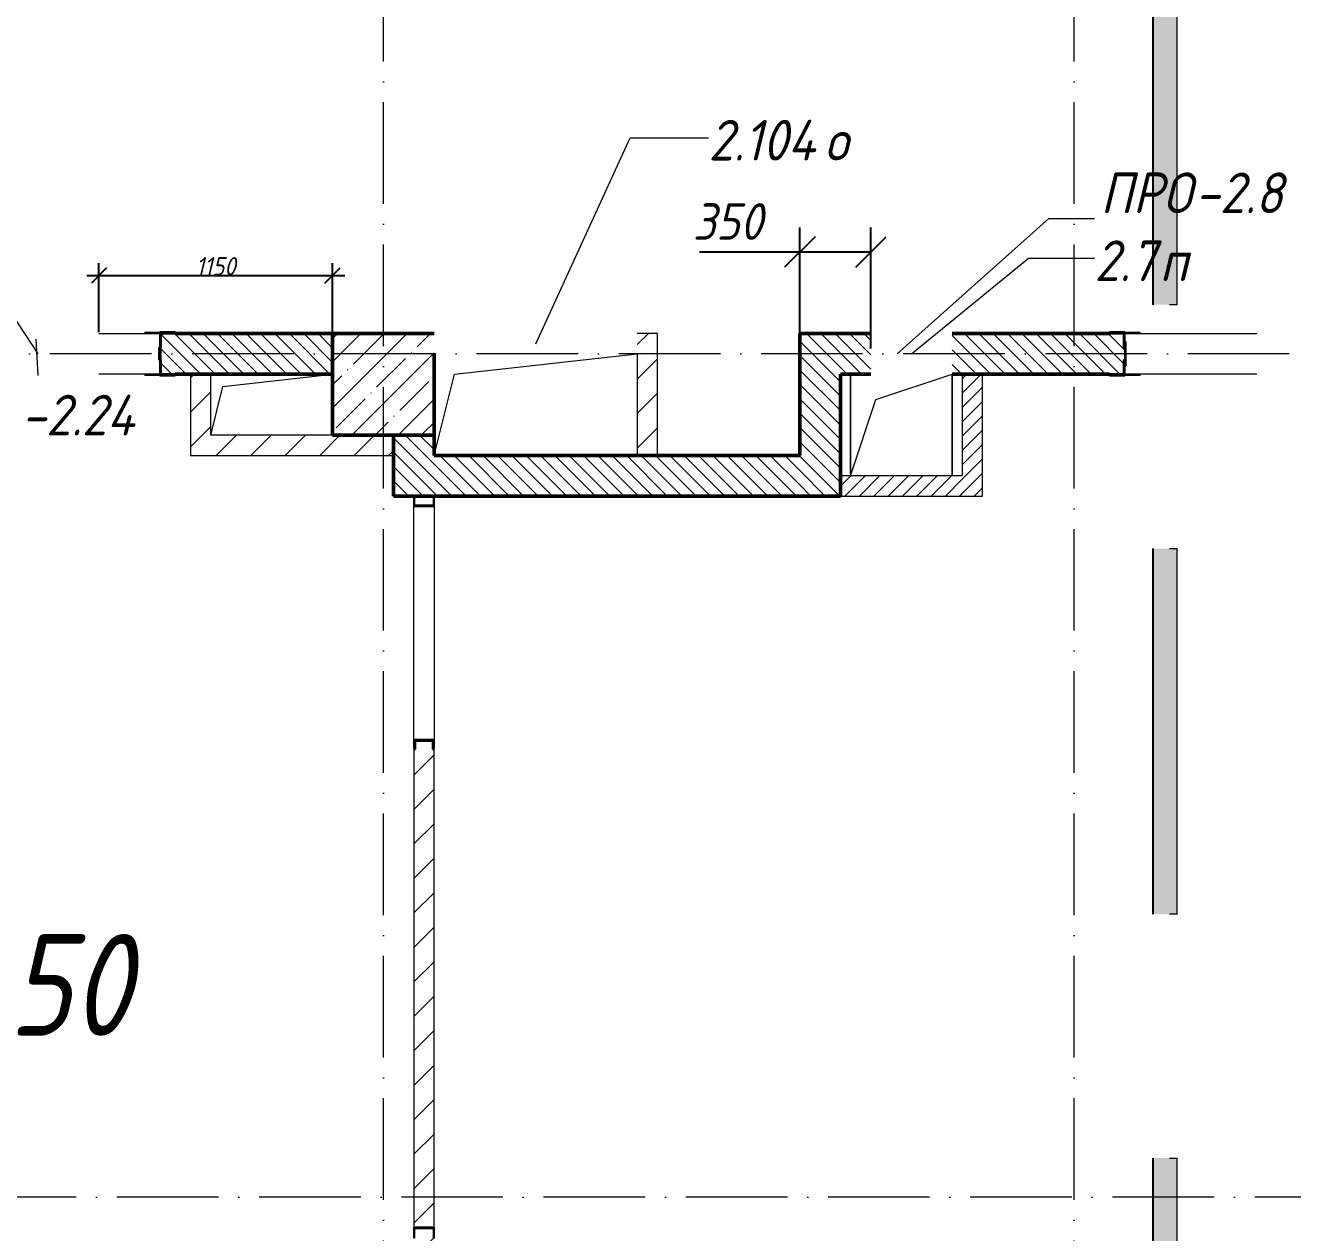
# Model space of a CAD drawing. Header units: millimetres. Extents: x -401725 to 250493, y 305116 to 802890.
# Drawn here: x 2628 to 8867, y 312199 to 318141 of the extents above; entities that cross this region are included whole.
import ezdxf

# ---------------------------------------------------------------- set-up
doc = ezdxf.new("R2010")
doc.units = ezdxf.units.MM
doc.linetypes.add('50_200_ШТРИХ_1Т_ш5_п1_п1_', pattern=[700, 500, -100, 0, -100])
for name, color, linetype, lineweight in [('A-____-____-DIMS', 7, 'Continuous', 9), ('A-FLOR-____-OTLN', 7, 'Continuous', 9), ('A-GENM-____-IDEN', 7, 'Continuous', 9), ('A-GENM-____-MCUT', 7, 'Continuous', 25), ('A-GENM-____-OTLN', 7, 'Continuous', 9), ('A-GENM-____-OTLN-1', 7, 'Continuous', 25), ('A-GLAZ-____-IDEN', 7, 'Continuous', 9), ('A-GLAZ-____-OTLN', 7, 'Continuous', 9), ('A-WALL-____-MCUT-2', 7, 'Continuous', 50), ('A-WALL-____-PATT-1', 7, 'Continuous', 9), ('A-WALL-FNSH-MCUT-1', 7, 'Continuous', 9), ('I-WALL-____-OTLN', 7, 'Continuous', 9), ('S-COLS-____-MCUT', 7, 'Continuous', 50), ('S-COLS-____-OTLN', 7, 'Continuous', 9), ('S-GRID-____-OTLN-1', 7, '50_200_ШТРИХ_1Т_ш5_п1_п1_', 9), ('Марки помещений', 7, 'Continuous', 9)]:
    doc.layers.add(name, color=color, linetype=linetype, lineweight=lineweight)
doc.layers.add('A-GLAZ-____-OTLN-1', color=7, linetype='Continuous', lineweight=9, true_color=0xc0c0c0)
doc.styles.add('ISOCPEUR_I_10', font='isocpeui.ttf', dxfattribs={"width": 0.9, "height": 180})
doc.styles.add('ISOCPEUR_I_3', font='isocpeui.ttf', dxfattribs={"width": 0.85, "height": 2.2})
doc.styles.add('ISOCPEUR_I_7', font='isocpeui.ttf', dxfattribs={"width": 0.9, "height": 90})
doc.styles.add('ISOCPEUR_I_9', font='isocpeui.ttf', dxfattribs={"width": 0.9, "height": 250})
doc.dimstyles.new('ISO-1_8_0_9К_СРЕДНИЙ_Кладочные_2', dxfattribs={"dimscale": 304.8, "dimtxt": 89.638306, "dimasz": 0.246063, "dimexe": 0.19685, "dimexo": 0, "dimgap": 0, "dimtad": 1, "dimdec": 3, "dimrnd": 0.001, "dimdsep": 46, "dimtxsty": 'ISOCPEUR_I_7', "dimblk1": 'OBLIQUE', "dimblk2": 'OBLIQUE', "dimsah": 1, "dimcen": 0.09, "dimdle": 0.19685, "dimazin": 0, "dimtfac": 1, "dimtdec": 4, "dimtix": 1, "dimtmove": 1, "dimatfit": 3, "dimfxl": 1, "dimtvp": 1, "dimtolj": 1, "dimtzin": 0, "dimarcsym": 2})
doc.dimstyles.new('ISO-1_8_0_9К_СРЕДНИЙ_Кладочные_3', dxfattribs={"dimscale": 304.8, "dimtxt": 179.276612, "dimasz": 0.492126, "dimexe": 0.393701, "dimexo": 0, "dimgap": 0, "dimtad": 1, "dimdec": 3, "dimrnd": 0.001, "dimdsep": 46, "dimtxsty": 'ISOCPEUR_I_10', "dimblk1": 'OBLIQUE', "dimblk2": 'OBLIQUE', "dimsah": 1, "dimcen": 0.09, "dimdle": 0.393701, "dimazin": 0, "dimtfac": 1, "dimtdec": 4, "dimtix": 1, "dimtmove": 0, "dimatfit": 3, "dimfxl": 1, "dimtvp": 1, "dimtolj": 1, "dimtzin": 0, "dimarcsym": 2})
pattern_1 = [(45, (-15659.08, 310542.9), (-84.8528, 84.8528), [])]
pattern_2 = [(135, (-15659.08, 310542.9), (-35.35534, -35.35534), [])]
pattern_3 = [(45, (-15659.08, 310542.9), (-35.35534, 35.35534), [])]

# ---------------------------------------------------------------- blocks, each defined once
blk = doc.blocks.new('BSC_Колонна _Прямоугольная - 500х500-V72-АР1_План отверстий 2 этажа в осях 1-64_А-ГГ')
at = {"layer": 'S-COLS-____-OTLN'}
h = blk.add_hatch(dxfattribs=at)
h.set_pattern_fill('FP_101', color=256, style=0, pattern_type=2)
h.set_pattern_definition([(45, (-20050, -5831.04), (-114.0493, 114.0493), []), (45, (-19935.95, -5831.04), (-114.0493, 114.0493), [201.613, -40.323, 3.353, -36.97])])
h.paths.add_polyline_path([(-250, -250), (250, -250), (250, 250), (-250, 250), (-250, 150)], flags=0)
at = {"layer": 'S-COLS-____-MCUT'}
for p, q in [((250, 250), (-250, 250)), ((-250, 250), (-250, -250)), ((250, -250), (250, 150)), ((-250, -250), (250, -250))]:
    blk.add_line(p, q, dxfattribs=at)
blk = doc.blocks.new('АР_Перемычка - АР_Перемычка-28448550-АР1_План отверстий 2 этажа в осях 1-64_А-ГГ')
at = {"layer": 'A-GENM-____-OTLN'}
blk.add_line((-350, -100), (-342, -100), dxfattribs=at)
blk = doc.blocks.new('154_Фахверк_СКБ_Швеллер - Тип_100_3550_1-28320239-АР1_План отверстий 2 этажа в осях 1-64_А-ГГ')
at = {"layer": 'A-GENM-____-MCUT'}
for p, q in [((175, 50), (125, 50)), ((125, 50), (125, -50)), ((128, 47), (175, 47)), ((128, -47), (128, 47)), ((175, 47), (175, 50)), ((125, -50), (175, -50)), ((175, -47), (128, -47)), ((175, -50), (175, -47))]:
    blk.add_line(p, q, dxfattribs=at)
blk = doc.blocks.new('154_Стойка_СКБ_Швеллер - СМ-2180_100-28318692-АР1_План отверстий 2 этажа в осях 1-64_А-ГГ')
at = {"layer": 'A-GENM-____-MCUT'}
for p, q in [((171, 50), (125, 50)), ((125, 50), (125, -50)), ((129.5, 42.4), (171, 42.4)), ((129.5, -42.4), (129.5, 42.4)), ((171, 42.4), (171, 50)), ((125, -50), (171, -50)), ((171, -42.4), (129.5, -42.4)), ((171, -50), (171, -42.4))]:
    blk.add_line(p, q, dxfattribs=at)
blk = doc.blocks.new('154_Фахверк_СКБ_Швеллер - Тип_100_3550-28487752-АР1_План отверстий 2 этажа в осях 1-64_А-ГГ')
at = {"layer": 'A-GENM-____-MCUT'}
for p, q in [((175, 50), (125, 50)), ((125, 50), (125, -50)), ((128, 47), (175, 47)), ((128, -47), (128, 47)), ((175, 47), (175, 50)), ((125, -50), (175, -50)), ((175, -47), (128, -47)), ((175, -50), (175, -47))]:
    blk.add_line(p, q, dxfattribs=at)
blk = doc.blocks.new('154_Стойка_СКБ_Уголок - СМ-2180_200-28268025-АР1_План отверстий 2 этажа в осях 1-64_А-ГГ')
at = {"layer": 'A-GENM-____-MCUT'}
for p, q in [((125, 156), (125, 81)), ((200, 156), (125, 156)), ((131, 81), (131, 150)), ((131, 150), (200, 150)), ((200, 150), (200, 156)), ((125, 81), (131, 81)), ((131, 19), (125, 19)), ((125, 19), (125, -56)), ((131, -50), (131, 19)), ((125, -56), (200, -56)), ((200, -50), (131, -50)), ((200, -56), (200, -50))]:
    blk.add_line(p, q, dxfattribs=at)
blk = doc.blocks.new('Стойка_Влож_Уголок_Опорный - Уголок-28213941-АР1_План отверстий 2 этажа в осях 1-64_А-ГГ')
at = {"layer": 'A-GENM-____-OTLN'}
for p, q in [((-212, -6), (-212, 0)), ((0, 0), (0, -6)), ((-212, -75), (-212, -6)), ((-212, -6), (-206, -6)), ((-6, -6), (0, -6)), ((0, -6), (0, -75)), ((-212, -75), (-206, -75)), ((-6, -75), (0, -75))]:
    blk.add_line(p, q, dxfattribs=at)
blk = doc.blocks.new('154_Стойка_СКБ_Уголок - СМ-2480_200-28346303-АР1_План отверстий 2 этажа в осях 1-64_А-ГГ')
at = {"layer": 'A-GENM-____-MCUT'}
for p, q in [((125, 156), (125, 81)), ((200, 156), (125, 156)), ((131, 81), (131, 150)), ((131, 150), (200, 150)), ((200, 150), (200, 156)), ((125, 81), (131, 81)), ((131, 19), (125, 19)), ((125, 19), (125, -56)), ((131, -50), (131, 19)), ((125, -56), (200, -56)), ((200, -50), (131, -50)), ((200, -56), (200, -50))]:
    blk.add_line(p, q, dxfattribs=at)
blk = doc.blocks.new('Стойка_Влож_Полоса боковая - Полоса-28213942-АР1_План отверстий 2 этажа в осях 1-64_А-ГГ')
at = {"layer": 'A-GENM-____-OTLN'}
for p, q in [((-5, 60), (0, 60)), ((-5, -60), (-5, 60)), ((0, 31), (0, -31)), ((0, -60), (-5, -60))]:
    blk.add_line(p, q, dxfattribs=at)
blk = doc.blocks.new('AR_Отверстие прямоугольное _в плите_ - AR_Отверстие прямоугольное _в плите_-30459293-АР1_План отверстий 2 этажа в осях 1-64_А-ГГ')
at = {"layer": 'A-GENM-____-OTLN'}
for p, q in [((-250, 250), (-250, -250)), ((-125, 125), (250, 250)), ((250, -250), (250, 250)), ((-250, -250), (-125, 125))]:
    blk.add_line(p, q, dxfattribs=at)
blk = doc.blocks.new('AR_Отверстие прямоугольное _в плите_ - AR_Отверстие прямоугольное _в плите_-30552555-АР1_План отверстий 2 этажа в осях 1-64_А-ГГ')
at = {"layer": 'A-GENM-____-OTLN'}
for p, q in [((-240, 90), (300, 150)), ((-300, -150), (-240, 90))]:
    blk.add_line(p, q, dxfattribs=at)
blk = doc.blocks.new('AR_Отверстие прямоугольное _в плите_ - AR_Отверстие прямоугольное _в плите_-30552705-АР1_План отверстий 2 этажа в осях 1-64_А-ГГ')
at = {"layer": 'A-GENM-____-OTLN'}
for p, q in [((-400, 150), (500, 250)), ((-500, -250), (-400, 150))]:
    blk.add_line(p, q, dxfattribs=at)
blk = doc.blocks.new('Отлив_СКБ - Отлив витража_120_НВФ-V194-АР1_План отверстий 2 этажа в осях 1-64_А-ГГ')
at = {"layer": 'A-GLAZ-____-OTLN-1'}
for points in [[(1800, -2), (1800, 0), (0, 0), (0, -2), (1544.5, -2)], [(1544.5, -120), (1800, -120), (1800, -2), (0, -2), (0, -120)]]:
    blk.add_hatch(color=256, dxfattribs=at).paths.add_polyline_path(points, flags=0)
at = {"layer": 'A-GLAZ-____-OTLN'}
for p, q in [((0, 0), (1800, 0)), ((1800, -2), (0, -2)), ((0, -120), (0, -83)), ((0, -120), (1800, -120)), ((1800, -83), (1800, -120))]:
    blk.add_line(p, q, dxfattribs=at)
blk = doc.blocks.new('_Oblique')
at = {"color": 0, "linetype": 'ByBlock', "lineweight": -2}
blk.add_line((-0.5, -0.5), (0.5, 0.5), dxfattribs=at)
blk = doc.blocks.new('*D9355')
at = {"layer": 'A-____-____-DIMS', "color": 0, "lineweight": -2, "transparency": 16777216}
for p, q in [((6440.9, 316623.9), (6440.9, 317145.1)), ((6790.9, 316549.5), (6790.9, 317145.1)), ((6440.9, 317025.1), (5946.8, 317025.1)), ((6790.9, 317025.1), (6320.9, 317025.1))]:
    blk.add_line(p, q, dxfattribs=at)
at = {"layer": 'Defpoints', "color": 0, "transparency": 16777216}
for p in [(6790.9, 317025.1), (6440.9, 316623.9), (6790.9, 316549.5)]:
    blk.add_point(p, dxfattribs=at)
at = {"layer": 'A-____-____-DIMS', "color": 0, "lineweight": -2, "transparency": 16777216, "xscale": 150, "yscale": 150, "zscale": 150, "rotation": 180}
blk.add_blockref('_Oblique', (6440.9, 317025.1), dxfattribs=at)
at = {"layer": 'A-____-____-DIMS', "color": 0, "lineweight": -2, "transparency": 16777216, "xscale": 150, "yscale": 150, "zscale": 150}
blk.add_blockref('_Oblique', (6790.9, 317025.1), dxfattribs=at)
at = {"layer": 'A-____-____-DIMS', "color": 0, "transparency": 16777216, "insert": (5914.1, 317265.1), "char_height": 180, "width": 409.578, "attachment_point": 1, "line_spacing_factor": 1.149209, "style": 'ISOCPEUR_I_10'}
blk.add_mtext('\\A1;350', dxfattribs=at)
blk = doc.blocks.new('*D9238')
at = {"layer": 'A-____-____-DIMS', "color": 0, "lineweight": -2, "transparency": 16777216}
for p, q in [((2990.9, 316629.9), (2990.9, 316970)), ((4140.9, 316623.9), (4140.9, 316970)), ((2930.9, 316910), (4200.9, 316910))]:
    blk.add_line(p, q, dxfattribs=at)
at = {"layer": 'Defpoints', "color": 0, "transparency": 16777216}
for p in [(4140.9, 316910), (2990.9, 316629.9), (4140.9, 316623.9)]:
    blk.add_point(p, dxfattribs=at)
at = {"layer": 'A-____-____-DIMS', "color": 0, "lineweight": -2, "transparency": 16777216, "xscale": 75, "yscale": 75, "zscale": 75, "rotation": 180}
blk.add_blockref('_Oblique', (2990.9, 316910), dxfattribs=at)
at = {"layer": 'A-____-____-DIMS', "color": 0, "lineweight": -2, "transparency": 16777216, "xscale": 75, "yscale": 75, "zscale": 75}
blk.add_blockref('_Oblique', (4140.9, 316910), dxfattribs=at)
at = {"layer": 'A-____-____-DIMS', "color": 0, "transparency": 16777216, "insert": (3565.9, 316955), "char_height": 90, "width": 463.361, "attachment_point": 5, "style": 'ISOCPEUR_I_7'}
blk.add_mtext('\\A1;1150', dxfattribs=at)

msp = doc.modelspace()

# ---------------------------------------------------------------- hatches: boundary and pattern name
at = {"layer": 'A-WALL-____-PATT-1'}
h = msp.add_hatch(dxfattribs=at)
h.set_pattern_fill('FP_6', color=256, style=0, pattern_type=2)
h.set_pattern_definition(pattern_2)
h.paths.add_polyline_path([(4140.9187, 316423.9433), (4140.9187, 316623.9433), (3296.9187, 316623.9433), (3296.9187, 316554.9433), (3290.9187, 316554.9433), (3290.9187, 316492.9433), (3296.9187, 316492.9433), (3296.9187, 316423.9433), (3769.3363, 316423.9433)], flags=0)
h.paths.add_polyline_path([(2134.9187, 316423.9433), (2134.9187, 316492.9433), (2140.9187, 316492.9433), (2140.9187, 316554.9433), (2134.9187, 316554.9433), (2134.9187, 316623.9433), (1640.9187, 316623.9433), (1640.9187, 316423.9433), (2065.9187, 316423.9433)], flags=0)
h = msp.add_hatch(dxfattribs=at)
h.set_pattern_fill('FP_4', color=256, style=0, pattern_type=2)
h.set_pattern_definition(pattern_1)
h.paths.add_polyline_path([(5640.9187, 316523.9433), (5740.9187, 316523.9433), (5740.9187, 316623.9433), (5640.9187, 316623.9433)], flags=0)
h = msp.add_hatch(dxfattribs=at)
h.set_pattern_fill('FP_6', color=256, style=0, pattern_type=2)
h.set_pattern_definition(pattern_2)
h.paths.add_polyline_path([(6640.9187, 315823.9433), (6640.9187, 316623.9433), (6440.9187, 316623.9433), (6440.9187, 315823.9433)], flags=0)
h = msp.add_hatch(dxfattribs=at)
h.set_pattern_fill('FP_6', color=256, style=0, pattern_type=2)
h.set_pattern_definition(pattern_2)
h.paths.add_polyline_path([(9746.9187, 316423.9433), (10140.9187, 316423.9433), (10140.9187, 316623.9433), (9746.9187, 316623.9433), (9746.9187, 316554.9433), (9740.9187, 316554.9433), (9740.9187, 316492.9433), (9746.9187, 316492.9433), (9746.9187, 316426.9433)], flags=0)
h.paths.add_polyline_path([(7965.9187, 316423.9433), (8034.9187, 316423.9433), (8034.9187, 316492.9433), (8040.9187, 316492.9433), (8040.9187, 316554.9433), (8034.9187, 316554.9433), (8034.9187, 316623.9433), (7190.9187, 316623.9433), (7190.9187, 316423.9433), (7304.2649, 316423.9433)], flags=0)
h.paths.add_polyline_path([(6640.9187, 316423.9433), (6790.9187, 316423.9433), (6790.9187, 316623.9433), (6640.9187, 316623.9433)], flags=0)
h = msp.add_hatch(dxfattribs=at)
h.set_pattern_fill('FP_4', color=256, style=0, pattern_type=2)
h.set_pattern_definition(pattern_1)
h.paths.add_polyline_path([(5740.9187, 316023.9433), (5740.9187, 316523.9433), (5640.9187, 316523.9433), (5640.9187, 316023.9433)], flags=0)
h = msp.add_hatch(dxfattribs=at)
h.set_pattern_fill('FP_4', color=256, style=0, pattern_type=2)
h.set_pattern_definition(pattern_1)
h.paths.add_polyline_path([(3540.9187, 316123.9433), (3540.9187, 316423.9433), (3440.9187, 316423.9433), (3440.9187, 316123.9433)], flags=0)
h = msp.add_hatch(dxfattribs=at)
h.set_pattern_fill('FP_5', color=256, style=0, pattern_type=2)
h.set_pattern_definition(pattern_3)
h.paths.add_polyline_path([(7304.2649, 315823.9433), (7340.9187, 315823.9433), (7340.9187, 316423.9433), (7240.9187, 316423.9433), (7240.9187, 315823.9433)], flags=0)
h = msp.add_hatch(dxfattribs=at)
h.set_pattern_fill('FP_4', color=256, style=0, pattern_type=2)
h.set_pattern_definition(pattern_1)
h.paths.add_polyline_path([(4440.9187, 316023.9433), (4440.9187, 316123.9433), (3440.9187, 316123.9433), (3440.9187, 316023.9433), (3769.3363, 316023.9433)], flags=0)
h = msp.add_hatch(dxfattribs=at)
h.set_pattern_fill('FP_6', color=256, style=0, pattern_type=2)
h.set_pattern_definition(pattern_2)
h.paths.add_polyline_path([(4543.9187, 315823.9433), (4640.9187, 315823.9433), (4640.9187, 316123.9433), (4440.9187, 316123.9433), (4440.9187, 315823.9433), (4540.9187, 315823.9433)], flags=0)
h = msp.add_hatch(dxfattribs=at)
h.set_pattern_fill('FP_6', color=256, style=0, pattern_type=2)
h.set_pattern_definition(pattern_2)
h.paths.add_polyline_path([(6440.9187, 315823.9433), (6440.9187, 316023.9433), (4640.9187, 316023.9433), (4640.9187, 315823.9433), (5536.8006, 315823.9433)], flags=0)
h = msp.add_hatch(dxfattribs=at)
h.set_pattern_fill('FP_5', color=256, style=0, pattern_type=2)
h.set_pattern_definition(pattern_3)
h.paths.add_polyline_path([(7240.9187, 315823.9433), (7240.9187, 315923.9433), (6640.9187, 315923.9433), (6640.9187, 315823.9433)], flags=0)
h = msp.add_hatch(dxfattribs=at)
h.set_pattern_fill('FP_4', color=256, style=0, pattern_type=2)
h.set_pattern_definition(pattern_1)
h.paths.add_polyline_path([(4640.9187, 309123.9433), (4640.9187, 312173.9433), (4637.9187, 312173.9433), (4637.9187, 312220.9433), (4543.9187, 312220.9433), (4543.9187, 312173.9433), (4540.9187, 312173.9433), (4540.9187, 309123.9433)], flags=0)
h.paths.add_polyline_path([(4637.9187, 312223.9433), (4640.9187, 312223.9433), (4640.0823, 314577.9433), (4633.3187, 314577.9433), (4633.3187, 314619.4433), (4548.5187, 314619.4433), (4548.5187, 314577.9433), (4540.9187, 314577.9433), (4540.9187, 312223.9433), (4633.3187, 312223.9433)], flags=0)
h.paths.add_polyline_path([(4637.9187, 315776.9433), (4637.9187, 315823.9433), (4543.9187, 315823.9433), (4543.9187, 315776.9433), (4634.9187, 315776.9433)], flags=0)

# ---------------------------------------------------------------- linework, layer by layer
at = {"layer": 'A-FLOR-____-OTLN'}
for p, q in [((6690.9187, 315923.9433), (6690.9187, 316423.9433)), ((7190.9187, 316423.9433), (7190.9187, 315923.9433))]:
    msp.add_line(p, q, dxfattribs=at)
at = {"layer": 'A-GENM-____-IDEN'}
for p, q in [((6920.7483, 316523.9433), (7666.0293, 317189.3001)), ((7666.0293, 317189.3001), (7891.1399, 317189.3001)), ((2690.9187, 316417.9433), (2681.9908, 316595.4433))]:
    msp.add_line(p, q, dxfattribs=at)
at = {"layer": 'A-GLAZ-____-IDEN'}
for p, q in [((5140.9187, 316573.9433), (5606.5116, 317587.7648)), ((5606.5116, 317587.7648), (5991.0783, 317587.7648)), ((6990.9187, 316523.9433), (7566.9492, 316994.6394)), ((7566.9492, 316994.6394), (7891.1399, 316994.6394)), ((2690.9187, 316523.9433), (2406.2234, 316957.9142))]:
    msp.add_line(p, q, dxfattribs=at)
at = {"layer": 'A-WALL-____-MCUT-2'}
for p, q in [((4140.9187, 316623.9433), (3365.9187, 316623.9433)), ((6790.9187, 316623.9433), (6440.9187, 316623.9433)), ((6440.9187, 316623.9433), (6440.9187, 316023.9433)), ((7965.9187, 316623.9433), (7190.9187, 316623.9433)), ((3290.9187, 316554.9433), (3290.9187, 316492.9433)), ((3365.9187, 316423.9433), (4140.9187, 316423.9433)), ((6640.9187, 315823.9433), (6640.9187, 316423.9433)), ((6640.9187, 316423.9433), (6790.9187, 316423.9433)), ((7190.9187, 316423.9433), (7965.9187, 316423.9433)), ((4440.9187, 316123.9433), (4440.9187, 315823.9433)), ((4640.9187, 316023.9433), (4640.9187, 316123.9433)), ((6440.9187, 316023.9433), (4640.9187, 316023.9433)), ((4440.9187, 315823.9433), (4540.9187, 315823.9433)), ((4543.9187, 315823.9433), (4637.9187, 315823.9433)), ((4640.9187, 315823.9433), (6640.9187, 315823.9433))]:
    msp.add_line(p, q, dxfattribs=at)
at = {"layer": 'A-WALL-FNSH-MCUT-1'}
for p, q in [((5740.9187, 316623.9433), (5640.9187, 316623.9433)), ((5740.9187, 316023.9433), (5740.9187, 316623.9433)), ((5640.9187, 316523.9433), (5640.9187, 316023.9433)), ((3440.9187, 316423.9433), (3440.9187, 316023.9433)), ((3540.9187, 316123.9433), (3540.9187, 316423.9433)), ((7240.9187, 316423.9433), (7240.9187, 315923.9433)), ((7340.9187, 315823.9433), (7340.9187, 316423.9433)), ((4140.9187, 316123.9433), (3540.9187, 316123.9433)), ((3440.9187, 316023.9433), (4440.9187, 316023.9433)), ((7240.9187, 315923.9433), (6640.9187, 315923.9433)), ((6640.9187, 315823.9433), (7340.9187, 315823.9433)), ((4540.9187, 314577.9433), (4540.9187, 312223.9433)), ((4640.9187, 312223.9433), (4640.9187, 314577.9433))]:
    msp.add_line(p, q, dxfattribs=at)
at = {"layer": 'I-WALL-____-OTLN'}
for p, q in [((2990.9187, 316623.9433), (3290.9187, 316623.9433)), ((8040.9187, 316623.9433), (8690.9187, 316623.9433)), ((3290.9187, 316423.9433), (2990.9187, 316423.9433)), ((8690.9187, 316423.9433), (8040.9187, 316423.9433)), ((4540.9187, 314623.9433), (4540.9187, 315773.9433)), ((4640.9187, 315773.9433), (4640.9187, 314623.9433))]:
    msp.add_line(p, q, dxfattribs=at)
at = {"layer": 'S-GRID-____-OTLN-1'}
for p, q in [((4390.9187, 306060.2949), (4390.9187, 360423.8609)), ((7790.9187, 306060.2949), (7790.9187, 360423.8609)), ((74659.706, 316523.9433), (-20327.8515, 316523.9433)), ((88291.5358, 312373.9433), (-20327.8515, 312373.9433))]:
    msp.add_line(p, q, dxfattribs=at)

# ---------------------------------------------------------------- block references
at = {"layer": 'A-GENM-____-OTLN'}
for name, p, rotation in [('Стойка_Влож_Уголок_Опорный - Уголок-28213941-АР1_План отверстий 2 этажа в осях 1-64_А-ГГ', (3290.9187, 316417.9433), 269.9999999999995), ('Стойка_Влож_Уголок_Опорный - Уголок-28213941-АР1_План отверстий 2 этажа в осях 1-64_А-ГГ', (8040.9187, 316629.9433), 89.99999999999955), ('Стойка_Влож_Полоса боковая - Полоса-28213942-АР1_План отверстий 2 этажа в осях 1-64_А-ГГ', (8040.9187, 316523.9433), 180)]:
    msp.add_blockref(name, p, dxfattribs=dict(at, rotation=rotation))
for name, p in [('AR_Отверстие прямоугольное _в плите_ - AR_Отверстие прямоугольное _в плите_-30552705-АР1_План отверстий 2 этажа в осях 1-64_А-ГГ', (5140.9187, 316273.9433)), ('AR_Отверстие прямоугольное _в плите_ - AR_Отверстие прямоугольное _в плите_-30552555-АР1_План отверстий 2 этажа в осях 1-64_А-ГГ', (3840.9187, 316273.9433)), ('AR_Отверстие прямоугольное _в плите_ - AR_Отверстие прямоугольное _в плите_-30459293-АР1_План отверстий 2 этажа в осях 1-64_А-ГГ', (6940.9187, 316173.9433)), ('АР_Перемычка - АР_Перемычка-28448550-АР1_План отверстий 2 этажа в осях 1-64_А-ГГ', (8040.9187, 316523.9433))]:
    msp.add_blockref(name, p, dxfattribs=at)
at = {"layer": 'A-GENM-____-OTLN-1'}
msp.add_blockref('154_Стойка_СКБ_Уголок - СМ-2180_200-28268025-АР1_План отверстий 2 этажа в осях 1-64_А-ГГ', (3165.9187, 316473.9433), dxfattribs=at)
for name, p, rotation in [('154_Стойка_СКБ_Уголок - СМ-2480_200-28346303-АР1_План отверстий 2 этажа в осях 1-64_А-ГГ', (8165.9187, 316573.9433), 180), ('154_Фахверк_СКБ_Швеллер - Тип_100_3550_1-28320239-АР1_План отверстий 2 этажа в осях 1-64_А-ГГ', (4590.9187, 315648.9433), 89.99999999999991), ('154_Стойка_СКБ_Швеллер - СМ-2180_100-28318692-АР1_План отверстий 2 этажа в осях 1-64_А-ГГ', (4590.9187, 314748.9433), 269.9999999999999), ('154_Фахверк_СКБ_Швеллер - Тип_100_3550-28487752-АР1_План отверстий 2 этажа в осях 1-64_А-ГГ', (4590.9187, 312348.9433), 269.9999999999999)]:
    msp.add_blockref(name, p, dxfattribs=dict(at, rotation=rotation))
at = {"layer": 'A-GLAZ-____-OTLN', "rotation": 90}
for p in [(8178.4337, 316765.553), (8178.4337, 313765.553), (8178.4337, 310765.553)]:
    msp.add_blockref('Отлив_СКБ - Отлив витража_120_НВФ-V194-АР1_План отверстий 2 этажа в осях 1-64_А-ГГ', p, dxfattribs=at)
at = {"layer": 'S-COLS-____-OTLN'}
msp.add_blockref('BSC_Колонна _Прямоугольная - 500х500-V72-АР1_План отверстий 2 этажа в осях 1-64_А-ГГ', (4390.9187, 316373.9433), dxfattribs=at)

# ---------------------------------------------------------------- texts
at = {"layer": 'A-GENM-____-IDEN', "char_height": 200, "attachment_point": 1, "style": 'ISOCPEUR_I_9'}
for s, insert, width in [('ПРО', (7920.7333, 317416.4163), 562.784625), ('-2.8', (8385.077, 317416.4163), 548.35425), ('-2.24', (2607.6846, 316322.5594), 735.949125)]:
    msp.add_mtext(s, dxfattribs=dict(at, insert=insert, width=width))
at = {"layer": 'A-GLAZ-____-IDEN', "char_height": 200, "attachment_point": 1, "style": 'ISOCPEUR_I_9'}
for s, insert, width in [('2.104', (5991.0783, 317675.3794), 692.658), ('\\fISOCPEUR|b0|i1|c204|p34|;\\W.9;о', (6562.5783, 317675.3794), 158.734125), ('2.7', (7891.1399, 317082.2539), 389.620125), ('\\fISOCPEUR|b0|i1|c204|p34|;\\W.9;п', (8212.6087, 317082.2539), 158.734125)]:
    msp.add_mtext(s, dxfattribs=dict(at, insert=insert, width=width))
at = {"layer": 'Марки помещений', "insert": (1837.7138, 313668.5145), "char_height": 500, "width": 785.65375, "attachment_point": 1, "style": 'ISOCPEUR_I_3'}
msp.add_mtext('2.050', dxfattribs=at)

# ---------------------------------------------------------------- dimensions: what is measured, and where the dimension line sits
at = {"layer": 'A-____-____-DIMS'}
dim = msp.add_linear_dim(base=(6790.9187, 317025.1203), p1=(6440.9187, 316623.9433), p2=(6790.9187, 316549.5292), dimstyle='ISO-1_8_0_9К_СРЕДНИЙ_Кладочные_3', override={"dimpost": '<>', "dimfxl": 357.82322}, dxfattribs=at)
dim.commit()
dim.dimension.update_dxf_attribs({"geometry": '*D9355', "text_midpoint": (6118.8551, 317025.1203), "dimtype": 160})
dim = msp.add_linear_dim(base=(4140.9187, 316909.9583), p1=(2990.9187, 316629.9433), p2=(4140.9187, 316623.9433), dimstyle='ISO-1_8_0_9К_СРЕДНИЙ_Кладочные_2', override={"dimpost": '<>', "dimfxl": 1150.015652}, dxfattribs=at)
dim.commit()
dim.dimension.update_dxf_attribs({"geometry": '*D9238', "text_midpoint": (3565.9187, 316954.9583)})

doc.saveas('drawing.dxf')
